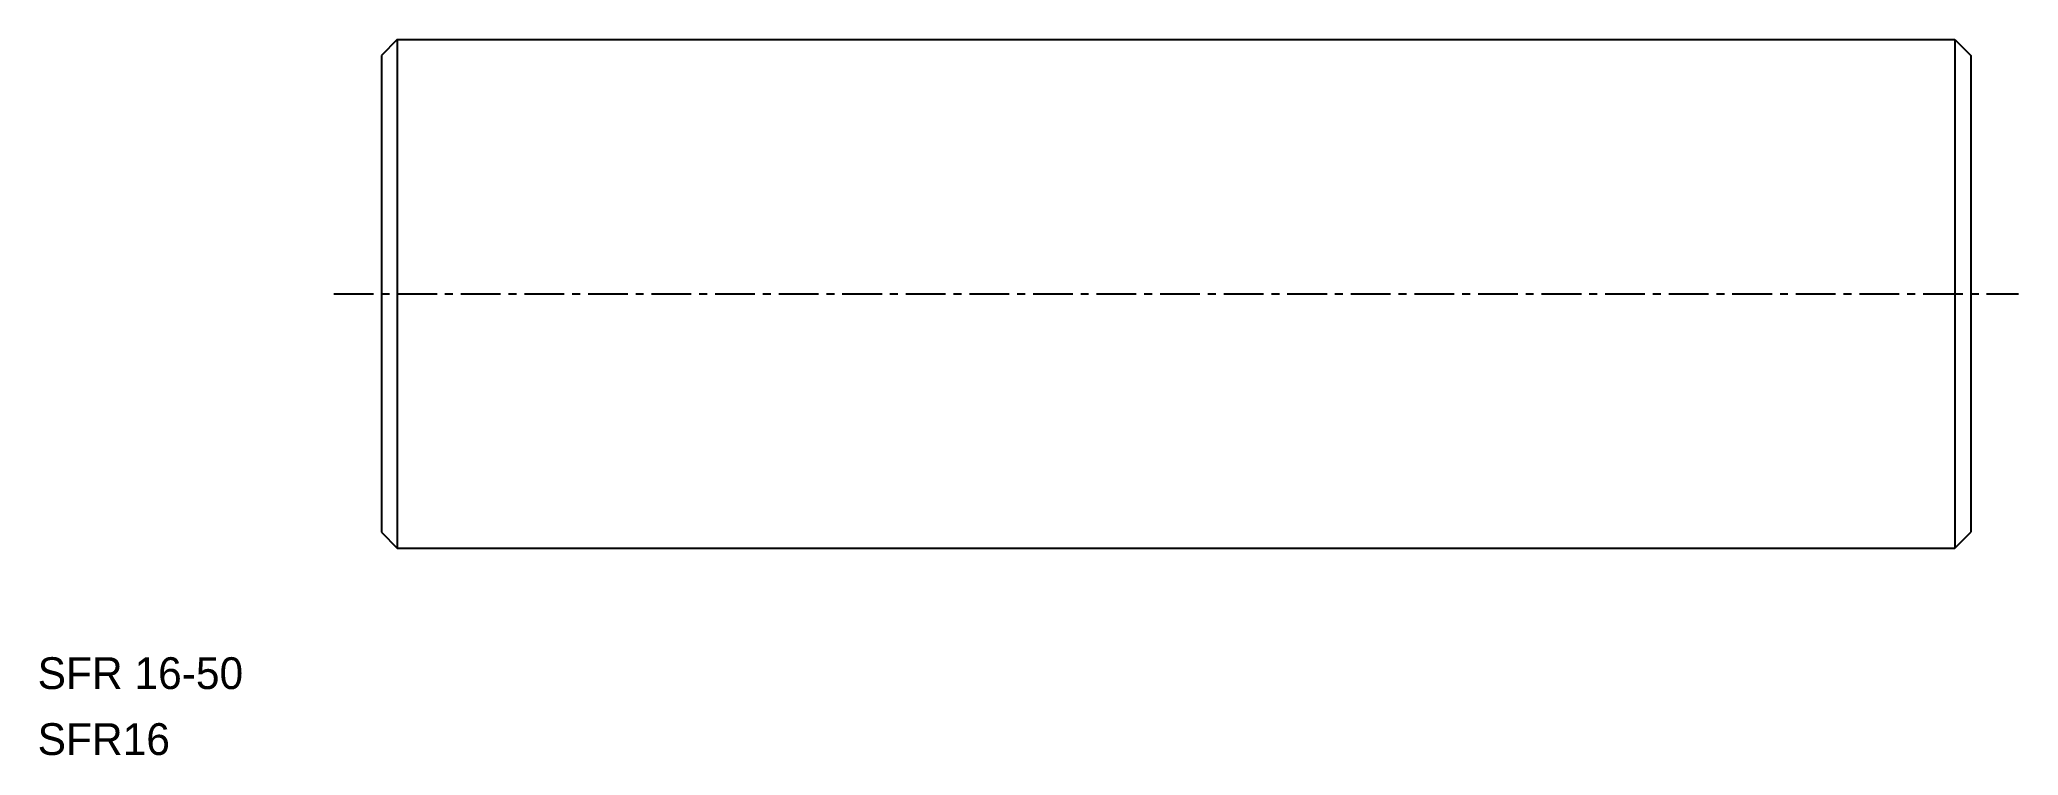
# Model space of a CAD drawing. Extents: x 31.8 to 94.1, y -15.6 to 6.9.
import ezdxf

# ---------------------------------------------------------------- set-up
doc = ezdxf.new("R2010")
doc.units = 0
doc.linetypes.add('CENTER', pattern=[2, 1.25, -0.25, 0.25, -0.25])
doc.layers.get('0').update_dxf_attribs({"linetype": 'CONTINUOUS'})
doc.layers.add('CENTER', color=1, linetype='CENTER')

msp = doc.modelspace()

# ---------------------------------------------------------------- linework, layer by layer
at = {"color": 7, "linetype": 'CONTINUOUS'}
for p, q in [((43.059, 6.883), (42.559, 6.383)), ((43.059, 6.883), (43.059, -9.117)), ((43.059, 6.883), (92.059, 6.883)), ((92.059, 6.883), (92.559, 6.383)), ((92.059, 6.883), (92.059, -9.117)), ((42.559, 6.383), (42.559, -8.617)), ((92.559, 6.383), (92.559, -8.617)), ((42.559, -8.617), (43.059, -9.117)), ((92.059, -9.117), (92.559, -8.617)), ((43.059, -9.117), (92.059, -9.117)), ((52.809, -9.117), (52.809, -9.117)), ((62.559, -9.117), (62.56, -9.117))]:
    msp.add_line(p, q, dxfattribs=at)
at = {"layer": 'CENTER', "color": 1, "linetype": 'CENTER'}
msp.add_line((41.059, -1.117), (94.059, -1.117), dxfattribs=at)

# ---------------------------------------------------------------- texts
at = {"color": 7, "linetype": 'CONTINUOUS'}
for s, p in [('SFR 16-50', (31.745, -13.555)), ('SFR16', (31.745, -15.63))]:
    msp.add_text(s, height=1, dxfattribs=at).set_placement(p)

doc.saveas('drawing.dxf')
